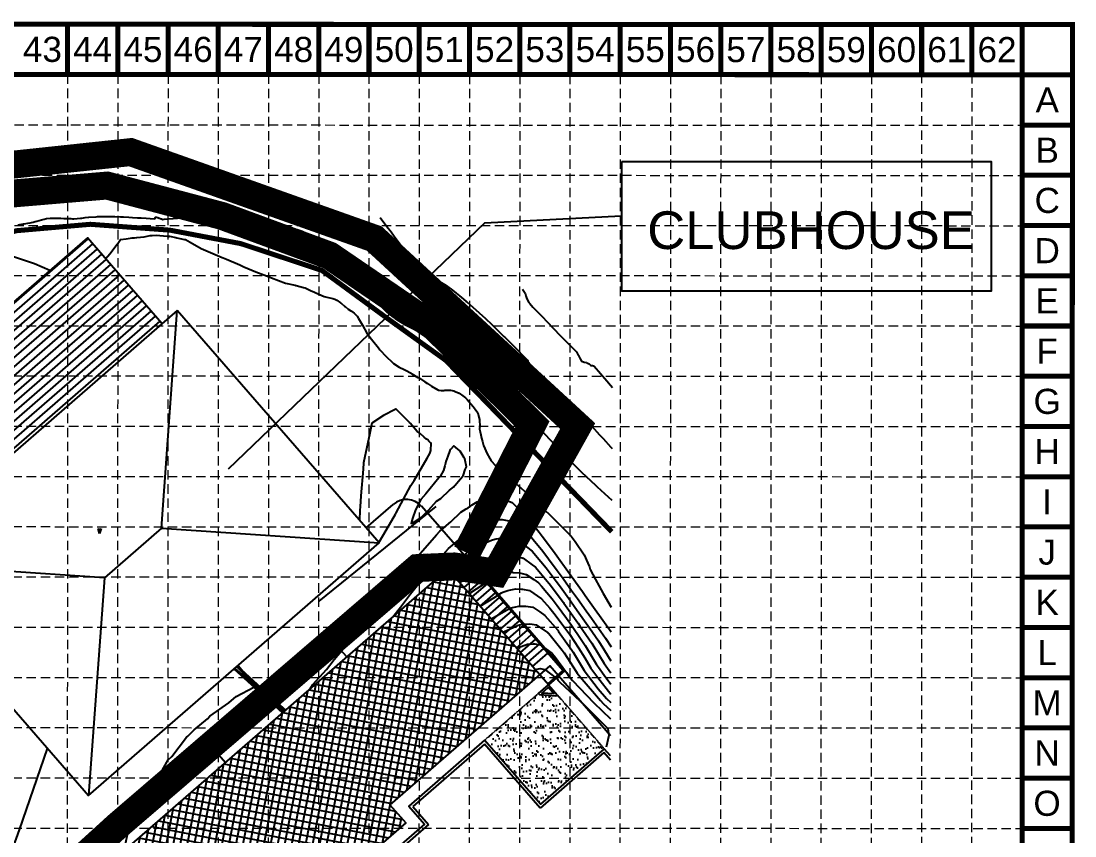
# Model space of a CAD drawing. Extents: x -334 to 9916, y 1271 to 43031.
# Drawn here: x 6302 to 8190, y 3422 to 4882 of the extents above; entities that cross this region are included whole.
import ezdxf
from ezdxf.enums import TextEntityAlignment as Align

# ---------------------------------------------------------------- set-up
doc = ezdxf.new("R2010")
doc.units = 0
doc.header["$LTSCALE"] = 150
doc.header["$MEASUREMENT"] = 0
for name, pattern in [('BGO ACAD 02$0$HIDDEN', [0.375, 0.25, -0.125]), ('DASHED', [0.75, 0.5, -0.25]), ('HIDDEN', [0.375, 0.25, -0.125])]:
    doc.linetypes.add(name, pattern=pattern)
doc.layers.get('0').update_dxf_attribs({"linetype": 'CONTINUOUS'})
for name, color, linetype in [('1-SP_NOTE', 2, 'CONTINUOUS'), ('96NOTES', 211, 'CONTINUOUS'), ('A2', 2, 'CONTINUOUS'), ('A5', 5, 'CONTINUOUS'), ('BALCONYS', 253, 'CONTINUOUS'), ('BASE', 7, 'CONTINUOUS'), ('contours-ng', 253, 'CONTINUOUS'), ('FIXTURES', 1, 'CONTINUOUS'), ('FLOOR', 253, 'CONTINUOUS'), ('GRID', 254, 'HIDDEN'), ('INTDOOR', 4, 'CONTINUOUS'), ('outline', 5, 'CONTINUOUS'), ('outline2', 5, 'CONTINUOUS'), ('ROOF LINE', 253, 'CONTINUOUS'), ('ROOF LINE CLUBHOUSE', 253, 'CONTINUOUS'), ('swppp', 5, 'CONTINUOUS')]:
    doc.layers.add(name, color=color, linetype=linetype)
doc.styles.add('ISO', font='gcadold.shx')
doc.styles.get("Standard").update_dxf_attribs({"font": 'ARIAL.TTF'})

# ---------------------------------------------------------------- blocks, each defined once
blk = doc.blocks.new('_Open30')
at = {"color": 0, "linetype": 'ByBlock', "lineweight": -2}
for p, q in [((-1, 0.27), (0, 0)), ((0, 0), (-1, -0.27)), ((0, 0), (-1, 0))]:
    blk.add_line(p, q, dxfattribs=at)

msp = doc.modelspace()

# ---------------------------------------------------------------- hatches: boundary and pattern name
at = {"layer": 'BALCONYS'}
h = msp.add_hatch(dxfattribs=at)
h.set_pattern_fill('AR-SAND', scale=10, style=0)
h.paths.add_polyline_path([(7232.3, 3478.9), (7345.1, 3577), (7261.1, 3673.6), (7260, 3672.6), (7231.1, 3674.6), (7230.1, 3675.8), (7133.8, 3592.1)])
at = {"layer": 'FLOOR'}
h = msp.add_hatch(dxfattribs=at)
h.set_pattern_fill('ANSI31', scale=98, angle=45, style=0)
h.set_pattern_definition([(41, (5543.591, 4490.788), (-8.03672, 9.24519), [])])
h.paths.add_polyline_path([(5845.7, 3993.9), (6060.9, 3910.9), (6554.5, 4340), (6420.8, 4493.8)])
at = {"layer": 'FLOOR', "ltscale": 100}
h = msp.add_hatch(dxfattribs=at)
h.set_pattern_fill('ANSI37', scale=98, style=0)
h.set_pattern_definition([(349.0007, (3123.184, 1057.48), (2.337265, 12.02496), []), (79.0007, (3123.184, 1057.48), (-12.02496, 2.337265), [])])
h.paths.add_polyline_path([(7231.1, 3711.1), (7066.8, 3900.2), (6487.2, 3396.3), (6643.6, 3216.3), (6776.5, 3331.8), (6804.7, 3299.4), (6880.9, 3365.6), (6888.8, 3356.6), (6991, 3445.5), (6962.8, 3477.9)])

# ---------------------------------------------------------------- linework, layer by layer
at = {"layer": '1-SP_NOTE', "color": 7, "ltscale": 100}
for p, q in [((6835.9, 3842.7), (7045.6, 4012.4)), ((7095.5, 3925.1), (7110.3, 3938))]:
    msp.add_line(p, q, dxfattribs=at)
at = {"layer": 'A2', "color": 7}
for p, q in [((7066.8, 3900.2), (7094, 3923.8)), ((7074, 3891.9), (7101.2, 3915.5)), ((7094, 3923.8), (7095.5, 3925.1)), ((7272.7, 3718.2), (7094, 3923.8)), ((7275.6, 3718), (7095.5, 3925.1)), ((6487.2, 3396.3), (7066.8, 3900.2)), ((7246.9, 3693), (7066.8, 3900.2)), ((7081.2, 3883.6), (7108.4, 3907.2)), ((7088.4, 3875.3), (7115.6, 3898.9)), ((7095.7, 3867), (7122.8, 3890.6)), ((7102.9, 3858.7), (7130, 3882.3)), ((7110.1, 3850.4), (7137.3, 3874)), ((7117.3, 3842.1), (7144.5, 3865.7)), ((7124.5, 3833.8), (7151.7, 3857.4)), ((7131.7, 3825.5), (7158.9, 3849.1)), ((7139, 3817.2), (7166.1, 3840.8)), ((7146.2, 3808.9), (7173.3, 3832.5)), ((7153.4, 3800.6), (7180.6, 3824.2)), ((7160.6, 3792.3), (7187.8, 3815.9)), ((7167.8, 3784), (7195, 3807.6)), ((7175, 3775.7), (7202.2, 3799.3)), ((7182.3, 3767.4), (7209.4, 3791)), ((7189.5, 3759.1), (7216.6, 3782.7)), ((7196.7, 3750.8), (7223.9, 3774.4)), ((7203.9, 3742.5), (7231.1, 3766.1)), ((7211.1, 3734.2), (7238.3, 3757.8)), ((7218.3, 3725.9), (7245.5, 3749.5)), ((7272.7, 3718.2), (7245.6, 3694.5)), ((7275.6, 3718), (7246.9, 3693))]:
    msp.add_line(p, q, dxfattribs=at)
at = {"layer": 'A5', "color": 7}
for p, q in [((6920.3, 3974.1), (6968.7, 4016.1)), ((7095.5, 3925.1), (7019.5, 4012.6)), ((6877.4, 3807.1), (7004.2, 3917.3)), ((7066.8, 3900.2), (7055, 3913.8)), ((6885.7, 3742.7), (6873.8, 3756.3))]:
    msp.add_line(p, q, dxfattribs=at)
at = {"layer": 'A5', "color": 7, "flags": 128}
msp.add_lwpolyline([(6118, 3198.2, -0.370306), (6306.8, 3387.6, 0.187772), (6429.1, 3417.4), (6605.7, 3570.9, -0.414192), (6656.5, 3567.4), (6668.3, 3553.8)], format="xyb", dxfattribs=at)
at = {"layer": 'A5', "color": 7}
for centre, start, end in [((6992.3, 3988.9), 41, 131), ((7027.8, 3890.2), 41, 131), ((6901, 3779.9), 131, 221)]:
    msp.add_arc(centre, 36, start, end, dxfattribs=at)
at = {"layer": 'BASE', "color": 9}
msp.add_line((8095.3, 4785.6), (8094.2, 1365.6), dxfattribs=at)
at = {"layer": 'BASE', "const_width": 9}
for points in [[(2424.2, 1277.3), (8184.2, 1275.6), (8185.3, 4875.6), (2425.3, 4877.3)], [(2514.1, 1367.3), (8094.5, 1365.5), (8095.4, 4785.7), (2516.2, 4787.5)]]:
    msp.add_lwpolyline(points, close=True, dxfattribs=at)
for points in [[(6385.3, 4786.2), (6385.3, 4876.2)], [(6475.3, 4786.1), (6475.3, 4876.1)], [(6565.3, 4786.1), (6565.3, 4876.1)], [(6655.3, 4786.1), (6655.3, 4876.1)], [(6745.3, 4786), (6745.3, 4876)], [(6835.3, 4786), (6835.3, 4876)], [(6925.3, 4786), (6925.3, 4876)], [(7015.3, 4786), (7015.3, 4876)], [(7105.3, 4785.9), (7105.3, 4875.9)], [(7195.3, 4785.9), (7195.3, 4875.9)], [(7285.3, 4785.9), (7285.3, 4875.9)], [(7375.3, 4785.9), (7375.3, 4875.9)], [(7465.3, 4785.8), (7465.3, 4875.8)], [(7555.3, 4785.8), (7555.3, 4875.8)], [(7645.3, 4785.8), (7645.3, 4875.8)], [(7735.3, 4785.7), (7735.3, 4875.7)], [(7825.3, 4785.7), (7825.3, 4875.7)], [(7915.3, 4785.7), (7915.3, 4875.7)], [(8005.3, 4785.7), (8005.3, 4875.7)], [(8095.3, 4785.6), (8095.3, 4875.6)], [(8185.3, 4785.6), (8185.3, 4875.6)], [(8185.3, 4785.6), (8095.3, 4785.6)], [(8185.3, 4695.6), (8095.3, 4695.6)], [(8185.2, 4605.6), (8095.2, 4605.6)], [(8185.2, 4515.6), (8095.2, 4515.6)], [(8185.2, 4425.6), (8095.2, 4425.6)], [(8185.1, 4335.6), (8095.1, 4335.6)], [(8185.1, 4245.6), (8095.1, 4245.6)], [(8185.1, 4155.6), (8095.1, 4155.6)], [(8185.1, 4065.6), (8095.1, 4065.6)], [(8185, 3975.6), (8095, 3975.6)], [(8185, 3885.6), (8095, 3885.6)], [(8185, 3795.6), (8095, 3795.6)], [(8185, 3705.6), (8095, 3705.6)], [(8184.9, 3615.6), (8094.9, 3615.6)], [(8184.9, 3525.6), (8094.9, 3525.6)], [(8184.9, 3435.6), (8094.9, 3435.6)]]:
    msp.add_lwpolyline(points, dxfattribs=at)
at = {"layer": 'contours-ng', "color": 35, "linetype": 'Continuous'}
for points in [[(6296.9, 4516.7), (6306.7, 4518.5), (6307, 4518.6), (6307.2, 4518.6), (6307.2, 4518.6), (6307.4, 4518.7), (6314, 4519.8), (6318.3, 4520.6), (6320.8, 4521.1), (6323.7, 4521.9), (6327.5, 4522.7), (6330.6, 4523.5), (6334.3, 4524.4), (6338.4, 4525.6), (6341, 4526.3), (6343.3, 4526.8), (6347.8, 4527.9), (6354.4, 4528.9), (6354.6, 4529), (6354.8, 4529), (6362.5, 4529), (6368.1, 4528.8), (6370.5, 4528.7), (6373.3, 4528.5), (6378.4, 4528.2), (6382.7, 4528), (6386.4, 4527.9), (6391.3, 4527.9), (6394.3, 4527.8), (6396.6, 4527.7), (6402.3, 4528.1), (6408.8, 4528.5), (6410, 4528.7), (6411.1, 4528.9), (6416.7, 4529.9), (6423.4, 4530.7), (6423.4, 4530.7), (6436.8, 4531.4), (6438.8, 4531.5), (6450.6, 4531.8), (6454.4, 4531.8), (6465.1, 4531.7), (6470, 4531.6), (6479.9, 4531.2), (6485.7, 4531), (6495.2, 4530.5), (6501.5, 4530.2), (6510.7, 4529.6), (6517.3, 4529.2), (6526.3, 4528.6), (6533.1, 4528.3), (6541.7, 4527.8), (6542, 4528.2), (6542.2, 4528.6), (6542.4, 4529.1), (6542.3, 4529.8), (6542.8, 4530), (6543.1, 4530.4), (6544, 4530.3), (6544.8, 4530.3), (6546.2, 4530), (6547.2, 4529.7), (6549.3, 4529), (6550.2, 4528.7), (6553, 4527.6), (6553.4, 4527.5), (6556, 4526.6), (6558.6, 4526.9), (6590.4, 4529.6), (6621.6, 4533.3), (6623.4, 4533.5), (6625.7, 4533.8), (6641.3, 4535), (6650.5, 4535.5), (6657.2, 4535), (6666.9, 4533.6), (6671.2, 4532.7), (6679.1, 4529.8), (6683.6, 4528.3), (6689.6, 4525.4), (6695.3, 4523.1), (6700, 4520.9), (6707.2, 4518), (6711.8, 4517), (6720.5, 4514.8), (6730.4, 4513.8), (6739.8, 4513.5), (6745.2, 4513), (6759.5, 4512.6), (6760, 4512.6), (6761.5, 4512.5), (6774.7, 4512), (6779.2, 4511.8), (6789.8, 4510.3), (6796.9, 4508.5), (6805.8, 4505.5), (6811.9, 4501.7), (6823.8, 4493.6), (6825.7, 4491.9), (6827.5, 4490.2), (6843.8, 4475.2), (6859.1, 4461.7), (6862.3, 4458.6), (6866.5, 4455.1), (6882.2, 4442.1), (6884.2, 4440.4), (6887.6, 4437), (6889.9, 4434.7), (6892.1, 4431.8), (6894.8, 4428.6), (6896.2, 4426.4), (6899.6, 4422.5), (6900.5, 4421.1), (6904.4, 4416.4), (6904.8, 4415.8), (6908.1, 4411.9), (6909.3, 4410.6), (6909.5, 4410.4), (6914.1, 4405.4), (6914.9, 4404.6), (6919.4, 4400.2), (6920.7, 4399), (6921.9, 4397.8), (6925.5, 4394.3), (6926.8, 4393), (6930.1, 4389.5), (6931.5, 4387.9), (6934.5, 4384.6), (6936.1, 4382.8), (6938.8, 4379.7), (6940.7, 4377.6), (6943.2, 4374.8), (6945.3, 4372.5), (6947.7, 4369.9), (6950.1, 4367.5), (6952.4, 4365.2), (6955, 4362.7), (6957.4, 4360.6), (6960.1, 4358.2), (6966.5, 4353.3), (6972, 4349.3), (6978.6, 4344.9), (6984.7, 4341.3), (6990.7, 4337.8), (6997.9, 4334), (7002.7, 4331.5), (7011.8, 4327.2), (7014.8, 4325.8), (7025.9, 4320.9), (7026.9, 4320.5), (7031.8, 4318.4), (7039, 4315.6), (7040.4, 4315), (7051, 4310.6), (7054.7, 4308.7), (7063.1, 4304.6), (7070, 4300.4), (7072.2, 4299.1), (7080.1, 4293.9), (7081.4, 4293.1), (7081.7, 4292.8), (7090.5, 4286.5), (7094, 4283.9), (7099.6, 4279.5), (7106.7, 4273.7), (7108.8, 4272), (7113.7, 4267.7), (7116.6, 4265.6), (7118.8, 4264), (7122.9, 4260.8), (7128, 4256.7), (7129.1, 4255.9), (7129.9, 4255.3), (7135.3, 4251), (7141.4, 4244.9), (7143.8, 4242.5), (7148.4, 4238), (7152.5, 4234.2), (7155.1, 4231.9), (7161.5, 4226.2), (7169.9, 4218.8), (7170.4, 4218.2), (7171.3, 4217.4), (7179.4, 4210.7), (7179.5, 4210.7), (7180.2, 4210), (7187.7, 4203.8), (7188.4, 4203.3), (7196, 4196.8), (7197.3, 4195.7), (7204.6, 4189.2), (7206, 4188), (7214.1, 4180.1), (7214.5, 4179.7), (7216.5, 4177.5), (7217.3, 4176.7), (7218.6, 4175.2), (7220.2, 4173.7), (7220.8, 4173), (7222.9, 4170.5), (7222.9, 4170.4), (7225.5, 4166.1), (7227, 4163.8), (7228.2, 4161.7), (7230.6, 4157.5), (7230.8, 4157.2), (7230.9, 4157.1), (7233.1, 4152.4), (7234.3, 4150.2), (7235.5, 4147.8), (7238.3, 4143.9), (7238.4, 4143.7), (7238.9, 4143.2), (7240.1, 4141.9), (7260.2, 4120.7), (7267.9, 4112.6), (7281.2, 4098.4), (7298.5, 4081.2), (7306, 4073.6), (7330.8, 4050.6), (7334.1, 4047.5), (7360.4, 4023.7)], [(6945.6, 4529.9), (6957.5, 4514.1), (6964.8, 4504.5), (6970.1, 4496.5), (6982.8, 4479.6), (6983.3, 4479), (6984.1, 4478.1), (6999.5, 4461.9), (7002.3, 4458.3), (7003.6, 4456.6), (7005.9, 4451.6), (7006.4, 4451.1), (7009.2, 4447.4), (7010.5, 4445.7), (7010.7, 4445.5), (7011, 4445.3), (7015.8, 4440.9), (7016, 4440.6), (7020.1, 4436), (7020.6, 4435.4), (7024.7, 4431.2), (7025.4, 4430.5), (7027.2, 4429.3), (7037.9, 4422.3), (7039.2, 4421.7), (7048.8, 4416.9), (7051.3, 4415.7), (7051.6, 4415.5), (7063.4, 4408.3), (7066.2, 4406.1), (7072.5, 4401.4), (7074.7, 4399.7), (7081.6, 4394.3), (7087.4, 4389.7), (7090.8, 4386.9), (7098.9, 4380.1), (7099.9, 4379.2), (7100.3, 4378.9), (7122.6, 4359), (7133.8, 4348.8), (7145.2, 4338), (7164.5, 4319.4), (7167.1, 4317), (7168.6, 4315.5), (7188.4, 4295.8), (7204.6, 4279.1), (7209, 4274.5), (7210, 4272.8), (7212.6, 4268.5), (7213.7, 4264.7), (7214.4, 4262.1), (7214.8, 4259.7), (7215.9, 4255.7), (7217.1, 4251.7), (7217.8, 4249.4), (7218.7, 4247), (7220.6, 4243.2), (7222.2, 4240.4), (7224.1, 4237.2), (7226.8, 4232.7), (7228.9, 4230.5), (7234.1, 4225.5), (7237.5, 4222.6), (7243.2, 4217.5), (7246.2, 4214.8), (7248.1, 4213.6), (7250.1, 4212.4), (7251.4, 4212), (7254.9, 4211), (7256.4, 4210.7), (7260.3, 4210), (7262.6, 4209.7), (7265.8, 4209.2), (7269.1, 4208.7), (7271.3, 4208.3), (7275, 4207.6), (7276.3, 4207.1), (7278.8, 4206.1), (7280.3, 4204.4), (7282.3, 4201.9), (7283.4, 4200.5), (7284.2, 4199.6), (7286.6, 4196.7), (7297.8, 4184.6), (7315.7, 4165.3), (7318.3, 4162.5), (7324.2, 4156), (7338.4, 4140.5), (7344.6, 4133.8), (7358.3, 4118.6), (7360.9, 4115.9)], [(6453.5, 4456.1), (6461, 4464.8), (6474, 4482), (6475.2, 4483.6), (6480.4, 4490.5), (6490.2, 4491.8), (6501.1, 4493.3), (6505.4, 4493.8), (6509.4, 4494.4), (6522.7, 4495.5), (6533.2, 4497.5), (6536, 4497.9), (6537, 4498), (6543.9, 4498.2), (6550.7, 4497.8), (6563.7, 4496.3), (6566.4, 4496), (6566.4, 4496), (6566.8, 4496.2), (6567.1, 4496.2), (6567.2, 4496.3), (6567.7, 4496.4), (6579.3, 4493.9), (6581.2, 4493.5), (6586.6, 4492.5), (6594.8, 4490.8), (6596.8, 4490.3), (6604.8, 4485.7), (6624.7, 4474.7), (6633.2, 4471.1), (6662.3, 4458.3), (6664.2, 4457.5), (6669.9, 4455.1), (6693.8, 4445), (6701.4, 4441.8), (6722.8, 4432.8), (6741.9, 4425.2), (6750.7, 4421.6), (6763.3, 4417), (6776, 4412.3), (6793.2, 4408.6), (6794.2, 4408.4), (6794.9, 4408.3), (6808.1, 4404.8), (6810.7, 4403.8), (6820.8, 4399.2), (6827.7, 4396.2), (6829.8, 4395.2), (6844.8, 4388.4), (6849.6, 4387.1), (6860.3, 4384.7), (6864.3, 4383.4), (6866.7, 4382.6), (6867.4, 4382.1), (6874.4, 4377.2), (6874.6, 4377), (6875.8, 4376), (6881.3, 4371.3), (6882.6, 4370.3), (6888.2, 4365.8), (6892.7, 4362.7), (6893.9, 4361.9), (6898.8, 4358.3), (6899.4, 4357.9), (6903.8, 4353.8), (6904.4, 4353.1), (6906.8, 4349.2), (6913.6, 4337.1), (6921.5, 4322.5), (6929.5, 4312.2), (6942.1, 4296.2), (6943.4, 4294.7), (6945, 4293), (6956.3, 4280.7), (6967.4, 4270.2), (6968.6, 4269), (6969.2, 4268.6), (6979.6, 4261.7), (6988.1, 4257.7), (6990.7, 4256.4), (7000.6, 4251), (7002.1, 4250.1), (7013, 4243.6), (7013.7, 4243.1), (7025.3, 4235.8), (7025.4, 4235.7), (7030, 4232.7), (7037.2, 4228), (7037.5, 4227.9), (7048.7, 4221.4), (7049.9, 4220.7), (7050.9, 4220.5), (7054.6, 4219.8), (7058.4, 4220.1), (7059.5, 4220.2), (7060.9, 4220.4), (7064.5, 4220.7), (7067.5, 4220.9), (7069.3, 4220.7), (7071.2, 4220.5), (7074, 4219.8), (7077.1, 4219.4), (7079.7, 4218.4), (7086.9, 4215.2), (7087.1, 4215.1), (7087.1, 4215), (7093.6, 4210.7), (7098.1, 4206.8), (7099.6, 4205.5), (7101.1, 4203.9), (7107.6, 4196.3), (7111.8, 4191.6), (7115.3, 4186.7), (7120.1, 4179.9), (7122.2, 4172.3), (7123.4, 4168.2), (7123.4, 4165.6), (7123.6, 4157.2), (7123.5, 4150.6), (7124.2, 4146.1), (7125.6, 4140.4), (7126.9, 4134.6), (7128.7, 4128.9), (7130.4, 4121.5), (7132.8, 4116.1), (7136.1, 4107.5), (7141.9, 4098.4), (7144.3, 4094.1), (7151.6, 4086.1), (7155.4, 4081.4), (7161.7, 4076.7), (7169.6, 4069.5), (7172.5, 4068), (7177.3, 4062.9), (7203.3, 4040.5), (7213.7, 4030.3), (7234.8, 4011.3), (7253.9, 3992.4), (7265.6, 3981.4), (7287.5, 3958.9), (7294.8, 3949.6), (7311, 3925.4), (7317.6, 3911), (7320, 3904.2), (7321.5, 3899.6), (7330.8, 3881.5), (7337.6, 3869.4), (7344.6, 3856.2), (7359.3, 3832)], [(6277.6, 4463.6), (6326, 4447.4), (6353.8, 4435.6)], [(7200.4, 4401.3), (7201.3, 4399.9), (7205, 4394.5), (7205.4, 4392.3), (7206.3, 4389.4), (7207.2, 4386.1), (7208.3, 4384), (7211.9, 4378), (7212.4, 4377.4), (7213.7, 4375.9), (7219, 4369.5), (7221.7, 4366.5), (7234.7, 4353), (7245, 4342.2), (7255.2, 4331.6), (7268.4, 4318), (7276, 4310.4), (7281.5, 4304.7), (7296.8, 4289.1), (7300.2, 4283.1), (7300.3, 4283.1), (7300.3, 4283), (7303.7, 4277), (7306.2, 4272.6), (7309.7, 4271.2), (7310.7, 4270.8), (7314.8, 4270.1), (7315.8, 4269.6), (7319.4, 4267.7), (7319.6, 4267.6), (7320, 4267.3), (7320.9, 4266.5), (7321.3, 4266.1), (7322.3, 4265.6), (7323.5, 4265.1), (7323.9, 4265), (7325.3, 4264.7), (7325.6, 4264.6), (7325.7, 4264.6), (7327.4, 4264.3), (7328, 4263.9), (7328.9, 4263.5), (7351.6, 4237.1), (7358, 4229.8), (7361.5, 4225.7)], [(7016.7, 4143.3), (7011.6, 4146.8), (6998.8, 4161.3), (6998.5, 4161.6), (6998.2, 4162), (6985.9, 4174.5), (6974, 4186.6), (6972.9, 4186.4), (6972, 4186.1), (6951.2, 4175.5), (6930.6, 4161.6), (6926.7, 4143.8), (6915.7, 4090.2), (6915, 4079.2), (6910.9, 4031.6), (6909.5, 4011.5), (6909, 4005.6), (6908.1, 3988)], [(6943.1, 3947.8), (6944.2, 3949.5), (6966.4, 3987.2), (6972.9, 3998.8), (6974.1, 4000.9), (7000.4, 4049.8), (7006.2, 4058.6), (7029.3, 4098.8), (7034, 4107.3), (7035.1, 4109.2), (7036.3, 4112.6), (7036.4, 4126), (7036.4, 4126), (7036.3, 4126), (7036.3, 4126), (7032.3, 4129.5), (7030.7, 4131.7), (7028.3, 4132.9), (7024.2, 4136.5), (7016.7, 4143.3)], [(6819.9, 3685.6), (6824.9, 3693.5), (6849.2, 3720.3), (6863, 3738.3), (6883, 3761.8), (6899.3, 3782.8), (6916.5, 3803.7), (6934.7, 3827.3), (6949.9, 3845.8), (6970.3, 3871.9), (6983.4, 3887.7), (7007, 3916.5), (7017.4, 3928.6), (7046.5, 3961.4), (7052.3, 3967.8), (7071.7, 3984.9), (7089.7, 4002), (7099.3, 4008), (7099.6, 4008.2), (7102.8, 4010.1), (7109.3, 4014.6), (7110, 4015.2), (7119.3, 4020.5), (7120.9, 4021.4), (7130, 4025), (7132.2, 4025.9), (7141.6, 4027.8), (7143.9, 4028.3), (7154.6, 4027.8), (7156.1, 4027.8), (7165.6, 4024.9), (7168.9, 4024.4), (7169.4, 4024.2), (7182, 4019.6), (7199, 4002.6), (7205.3, 3996.8), (7207.9, 3993.6), (7230.1, 3966.3), (7235.7, 3959), (7255.6, 3932.4), (7261.9, 3923.7), (7281.5, 3896.6), (7287.4, 3888.2), (7307.5, 3860), (7312.7, 3852.6), (7333.5, 3823.5), (7338.1, 3817.1), (7359.1, 3787.9)], [(6968.3, 3814.6), (6981.6, 3832.1), (6999.7, 3855.6), (7016.4, 3876.5), (7033.1, 3897.7), (7054.2, 3921.2), (7067.8, 3937.3), (7104.3, 3967.2), (7106.4, 3969.2), (7106.8, 3969.5), (7116.2, 3975.3), (7117.6, 3976.2), (7126.3, 3981), (7128.6, 3982.2), (7137, 3985.5), (7139.9, 3986.5), (7148.6, 3988.3), (7151.6, 3988.9), (7161.3, 3988.9), (7163.7, 3988.9), (7175.5, 3986.4), (7176.3, 3986.3), (7180.3, 3984.8), (7189.2, 3982.3), (7195.6, 3976.8), (7211.9, 3963), (7219.6, 3953.2), (7236.8, 3932.2), (7247, 3918.4), (7262.4, 3897.8), (7273, 3883.1), (7288.2, 3862), (7298.6, 3847.6), (7314.2, 3825.6), (7324, 3812), (7340.4, 3788.5), (7349.1, 3776.4), (7358.9, 3760.8)], [(7070.1, 3896.4), (7081.8, 3909.6), (7104.4, 3926.3), (7121.1, 3940.1), (7124.3, 3941.9), (7131.3, 3945.6), (7135.3, 3947.7), (7141.7, 3950.6), (7146.5, 3952.4), (7153, 3954.1), (7158.1, 3955.1), (7165.3, 3955.4), (7170.2, 3955.5), (7178.9, 3954.1), (7182.7, 3953.5), (7193.7, 3950.5), (7195.6, 3950), (7199.9, 3946.2), (7217.8, 3932.5), (7233.3, 3913.5), (7242.6, 3902.4), (7260.4, 3878.6), (7268.2, 3868.2), (7286.2, 3843.2), (7294.1, 3832.1), (7311.5, 3807.6), (7320.2, 3794.9), (7336.3, 3771.9), (7347.1, 3754.1), (7358.8, 3735.7)], [(7088, 3875.8), (7089.5, 3877.5), (7095.1, 3883.4), (7097, 3884.6), (7135.3, 3912.2), (7141.6, 3915.4), (7145.7, 3917.3), (7152.8, 3920.4), (7156.5, 3921.6), (7164.3, 3923.6), (7168.2, 3924), (7176.3, 3924.4), (7181.3, 3923.8), (7188.7, 3922.8), (7195.5, 3921.3), (7201.4, 3919.9), (7217.4, 3907.9), (7223.5, 3903.6), (7247.4, 3875.2), (7248.1, 3874.4), (7248.2, 3874.2), (7273.6, 3840.3), (7274.5, 3839), (7299.6, 3803.9), (7299.9, 3803.5), (7303.2, 3798.6), (7324.3, 3767.6), (7326.2, 3764.5), (7346.5, 3730.9), (7358.7, 3714.1)], [(7105.7, 3855.4), (7108, 3857.9), (7138.2, 3878.1), (7149.1, 3884.9), (7158.9, 3889.3), (7159.7, 3889.6), (7170.3, 3893.1), (7170.9, 3893.2), (7182.1, 3894.4), (7183.3, 3894.3), (7194.5, 3893.2), (7197.1, 3892.7), (7207.1, 3890.6), (7220.7, 3881.3), (7229, 3875.4), (7234.2, 3869.3), (7253.5, 3846.7), (7262.4, 3834.7), (7279.1, 3812.3), (7288.3, 3799.4), (7305.4, 3774.2), (7312.7, 3763.5), (7333, 3729.5), (7334.7, 3726.7), (7336.5, 3724.2), (7346.8, 3710.2), (7358.6, 3694.2)], [(7124.3, 3834), (7148.9, 3848.9), (7162.8, 3857.7), (7164.9, 3858.6), (7173.8, 3861.8), (7176.2, 3862.6), (7185.5, 3864.4), (7188, 3864.6), (7198.6, 3864.1), (7200.2, 3863.9), (7212.8, 3861.7), (7212.8, 3861.7), (7212.8, 3861.7), (7234.6, 3846.8), (7249, 3830), (7259, 3818.2), (7276.2, 3795.1), (7284.8, 3782.9), (7300.8, 3759.3), (7311.9, 3741.1), (7322.9, 3722.5), (7335.2, 3705.7), (7358.5, 3676)], [(7144.1, 3811.3), (7177.2, 3829.5), (7182.3, 3831.3), (7188.5, 3832.8), (7194, 3833.8), (7200.8, 3834), (7206.1, 3833.7), (7214.6, 3832.5), (7218.6, 3831.8), (7231.1, 3823.6), (7240.4, 3817.2), (7263.3, 3790.5), (7264.8, 3788.5), (7288.6, 3754.9), (7291, 3751.1), (7310.8, 3718.2), (7335.9, 3685.8), (7350.7, 3668.3), (7358.4, 3660.9)], [(7165.4, 3786.7), (7169.3, 3788.8), (7192.4, 3799.4), (7200.3, 3801.3), (7204.2, 3801.7), (7212.4, 3801.8), (7217.4, 3801.3), (7224.8, 3800), (7245.2, 3786.6), (7246.5, 3785.8), (7247.3, 3784.8), (7271.4, 3755), (7274.9, 3750), (7296.2, 3716.7), (7298.1, 3713.7), (7303.8, 3707), (7339.9, 3664.5), (7345, 3659.6), (7358.3, 3646.7)], [(7190.3, 3758.2), (7197.7, 3761.7), (7209.5, 3765.7), (7219.3, 3766.4), (7222.2, 3766.2), (7231.7, 3764.7)], [(7231.7, 3764.7), (7246.5, 3754.3), (7253.7, 3749), (7257.8, 3743.9), (7279.3, 3714.6), (7283.2, 3708.4), (7289.8, 3700.7), (7328, 3660.3), (7358.2, 3632.1)], [(6683.8, 3721), (6768.7, 3644.5), (6770.9, 3643)], [(6683.8, 3721), (6763, 3649.7), (6767.7, 3646.6), (6771.3, 3643.4)], [(6683.9, 3721.1), (6751.7, 3660), (6755.7, 3657.4), (6767.1, 3647.3), (6770.3, 3645.5), (6772, 3644.1), (6772.1, 3644)], [(6683.9, 3721), (6757.4, 3654.9), (6761.7, 3652), (6769.7, 3644.9), (6771.8, 3643.8)], [(6684, 3721.2), (6740.4, 3670.4), (6743.7, 3668.2), (6761.9, 3652), (6764.9, 3650.4), (6768.1, 3647.6), (6771, 3646.2), (6771.5, 3645.8), (6773.2, 3645)], [(6684, 3721.1), (6746.1, 3665.2), (6749.7, 3662.8), (6764.5, 3649.7), (6767.6, 3648), (6770, 3645.9), (6772.7, 3644.6)], [(6684.1, 3721.2), (6734.8, 3675.5), (6737.7, 3673.6), (6759.3, 3654.4), (6762.2, 3652.9), (6766.2, 3649.4), (6769, 3648), (6769.8, 3647.4), (6772.6, 3646.1), (6772.4, 3646.3), (6773.9, 3645.6)], [(6684.1, 3721.2), (6729.1, 3680.7), (6731.7, 3679), (6756.7, 3656.8), (6759.5, 3655.3), (6764.3, 3651.1), (6767, 3649.8), (6768, 3649), (6770.8, 3647.7), (6770.5, 3648.1), (6773.4, 3646.6), (6772.5, 3647.5), (6774.7, 3646.3)], [(6684.2, 3721.3), (6717.9, 3691), (6719.7, 3689.8), (6751.4, 3661.6), (6754, 3660.2), (6760.4, 3654.6), (6763, 3653.4), (6764.5, 3652.2), (6767.1, 3651), (6766.6, 3651.6), (6769.4, 3650.2), (6767.3, 3652.2), (6770.5, 3650.5), (6764.3, 3656.3), (6768.9, 3653.3), (6689.5, 3726)], [(6684.2, 3721.3), (6718.8, 3694.1), (6719.9, 3693.6), (6716.9, 3697.1), (6717.9, 3696.6), (6688.4, 3725)], [(6684.2, 3721.3), (6723.5, 3685.9), (6725.7, 3684.4), (6754.1, 3659.2), (6756.8, 3657.7), (6762.4, 3652.9), (6765, 3651.6), (6766.3, 3650.6), (6768.9, 3649.4), (6768.5, 3649.8), (6771.4, 3648.4), (6769.9, 3649.9), (6773.2, 3648.1), (6769.8, 3651.2), (6774.8, 3648), (6749.6, 3671), (6776.3, 3647.7)], [(6684.3, 3721.4), (6712.2, 3696.2), (6713.8, 3695.2), (6748.8, 3664), (6751.3, 3662.6), (6758.5, 3656.4), (6761, 3655.2), (6762.7, 3653.8), (6765.3, 3652.6), (6764.7, 3653.3), (6767.4, 3652), (6764.7, 3654.6), (6767.8, 3653), (6758.7, 3661.4), (6763, 3658.6), (6689.5, 3725.9)], [(6684.3, 3721.4), (6746.2, 3666.4), (6748.6, 3665.1), (6756.6, 3658.2), (6759, 3657), (6761, 3655.4), (6763.5, 3654.3), (6762.8, 3655.1), (6765.4, 3653.8), (6762.1, 3657), (6765.1, 3655.4), (6753.2, 3666.5), (6757.1, 3663.9), (6689.4, 3725.9)], [(6684.3, 3721.5), (6717, 3695.7), (6718.1, 3695.2), (6715, 3698.9), (6715.9, 3698.4), (6688.4, 3724.9)], [(6684.4, 3721.5), (6743.6, 3668.7), (6745.9, 3667.5), (6754.7, 3659.9), (6757.1, 3658.8), (6759.2, 3657), (6761.7, 3655.9), (6760.9, 3656.8), (6763.5, 3655.6), (6759.5, 3659.4), (6762.4, 3657.8), (6747.6, 3671.6), (6751.2, 3669.2), (6689.4, 3725.8)], [(6684.4, 3721.5), (6741, 3671.1), (6743.2, 3670), (6752.8, 3661.7), (6755.1, 3660.6), (6757.5, 3658.7), (6759.8, 3657.5), (6759, 3658.6), (6761.5, 3657.4), (6756.9, 3661.7), (6759.7, 3660.2), (6742, 3676.7), (6745.3, 3674.5), (6689.3, 3725.8)], [(6684.4, 3721.5), (6738.4, 3673.5), (6740.5, 3672.4), (6750.8, 3663.4), (6753.1, 3662.3), (6755.7, 3660.3), (6758, 3659.2), (6757.1, 3660.3), (6759.5, 3659.1), (6754.4, 3664.1), (6757, 3662.7), (6736.5, 3681.8), (6739.4, 3679.8), (6689.3, 3725.8)], [(6684.5, 3721.6), (6735.8, 3675.9), (6737.8, 3674.8), (6748.9, 3665.2), (6751.1, 3664.1), (6754, 3661.9), (6756.2, 3660.8), (6755.2, 3662.1), (6757.5, 3660.9), (6751.8, 3666.5), (6754.3, 3665.1), (6730.9, 3686.9), (6733.5, 3685.2), (6689.2, 3725.7)], [(6684.5, 3721.6), (6733.2, 3678.3), (6735.1, 3677.3), (6747, 3666.9), (6749.1, 3665.9), (6752.2, 3663.5), (6754.4, 3662.4), (6753.2, 3663.8), (6755.5, 3662.7), (6749.2, 3668.8), (6751.6, 3667.5), (6725.3, 3692), (6727.6, 3690.5), (6689.2, 3725.7)], [(6684.6, 3721.7), (6713.5, 3698.9), (6714.4, 3698.5), (6690.5, 3726.8)], [(6684.6, 3721.6), (6730.6, 3680.7), (6732.4, 3679.7), (6745.1, 3668.7), (6747.1, 3667.7), (6750.4, 3665.1), (6752.6, 3664.1), (6751.3, 3665.6), (6753.6, 3664.5), (6746.6, 3671.2), (6749, 3669.9), (6719.8, 3697.1), (6721.7, 3695.8), (6689.1, 3725.6)], [(6684.6, 3721.7), (6728, 3683), (6729.6, 3682.2), (6743.2, 3670.5), (6745.1, 3669.5), (6748.7, 3666.7), (6750.8, 3665.7), (6749.4, 3667.3), (6751.6, 3666.3), (6744, 3673.6), (6746.3, 3672.4), (6689, 3725.5)], [(6684.6, 3721.7), (6725.4, 3685.4), (6726.9, 3684.6), (6741.3, 3672.2), (6743.2, 3671.3), (6746.9, 3668.3), (6748.9, 3667.4), (6747.5, 3669.1), (6749.6, 3668.1), (6741.4, 3676), (6743.6, 3674.8), (6689, 3725.5)], [(6684.7, 3721.7), (6722.8, 3687.8), (6724.2, 3687), (6739.3, 3674), (6741.2, 3673.1), (6745.2, 3669.9), (6747.1, 3669), (6745.6, 3670.8), (6747.6, 3669.8), (6738.8, 3678.3), (6740.9, 3677.2), (6689, 3725.5)], [(6684.7, 3721.8), (6720.2, 3690.2), (6721.5, 3689.5), (6737.4, 3675.7), (6739.2, 3674.9), (6743.4, 3671.5), (6745.3, 3670.6), (6743.7, 3672.6), (6745.6, 3671.6), (6736.2, 3680.7), (6738.2, 3679.6), (6688.9, 3725.4)], [(6684.7, 3721.8), (6717.6, 3692.6), (6718.8, 3691.9), (6735.5, 3677.5), (6737.2, 3676.7), (6741.7, 3673.1), (6743.5, 3672.3), (6741.8, 3674.3), (6743.7, 3673.4), (6733.6, 3683.1), (6735.5, 3682.1), (6688.9, 3725.4)], [(6684.7, 3721.7), (6729.7, 3682.7), (6731.2, 3682), (6736.4, 3678), (6738, 3677.2), (6736, 3679.6), (6737.7, 3678.8), (6725.9, 3690.2), (6727.4, 3689.3), (6688.7, 3725.3)], [(6684.7, 3721.8), (6727.8, 3684.5), (6729.3, 3683.8), (6734.6, 3679.6), (6736.2, 3678.8), (6734.1, 3681.3), (6735.7, 3680.6), (6723.3, 3692.5), (6724.7, 3691.8), (6688.7, 3725.2)], [(6684.8, 3721.8), (6715, 3695), (6716.1, 3694.4), (6733.6, 3679.2), (6735.2, 3678.4), (6739.9, 3674.7), (6741.7, 3673.9), (6739.8, 3676.1), (6741.7, 3675.2), (6731, 3685.4), (6732.8, 3684.5), (6688.8, 3725.3)], [(6684.8, 3721.9), (6712.4, 3697.4), (6713.4, 3696.8), (6731.7, 3681), (6733.2, 3680.2), (6738.1, 3676.4), (6739.9, 3675.5), (6737.9, 3677.8), (6739.7, 3677), (6728.5, 3687.8), (6730.1, 3686.9), (6688.8, 3725.3)], [(6684.8, 3721.8), (6725.9, 3686.3), (6727.3, 3685.6), (6732.9, 3681.2), (6734.4, 3680.5), (6732.2, 3683.1), (6733.8, 3682.3), (6720.7, 3694.9), (6722, 3694.2), (6688.7, 3725.2)], [(6684.9, 3721.9), (6724, 3688), (6725.3, 3687.4), (6731.1, 3682.8), (6732.6, 3682.1), (6730.3, 3684.9), (6731.8, 3684.1), (6718.1, 3697.3), (6719.3, 3696.6), (6688.6, 3725.2)], [(6684.9, 3721.9), (6722.1, 3689.8), (6723.3, 3689.2), (6729.3, 3684.4), (6730.8, 3683.7), (6728.4, 3686.6), (6729.8, 3685.9), (6715.5, 3699.7), (6716.6, 3699.1), (6688.6, 3725.1)], [(6685, 3722), (6720.2, 3691.5), (6721.3, 3691), (6727.6, 3686), (6729, 3685.4), (6726.4, 3688.4), (6727.8, 3687.7), (6688.8, 3725.3)], [(6685, 3722), (6718.2, 3693.3), (6719.3, 3692.8), (6725.8, 3687.6), (6727.1, 3687), (6724.5, 3690.1), (6725.8, 3689.5), (6688.7, 3725.2)], [(6685.1, 3722.1), (6716.3, 3695), (6717.3, 3694.5), (6724.1, 3689.2), (6725.3, 3688.6), (6722.6, 3691.9), (6723.9, 3691.3), (6688.6, 3725.2)], [(6685.1, 3722.1), (6714.4, 3696.8), (6715.4, 3696.3), (6722.3, 3690.8), (6723.5, 3690.3), (6720.7, 3693.6), (6721.9, 3693), (6688.6, 3725.1)], [(6713.4, 3698.8), (6715.3, 3697.3), (6716.2, 3696.8), (6690.8, 3727.1)], [(7223.1, 3720.4), (7231.7, 3721.9), (7240.4, 3720.3)], [(7240.4, 3720.3), (7260.6, 3704.5), (7262.7, 3702.7), (7263.6, 3701.4), (7266.7, 3698.4), (7312.8, 3654.9), (7353, 3614.8), (7353.8, 3609.9), (7354.8, 3602.2), (7350.3, 3580.9)], [(6486.6, 3395.9), (6492.8, 3424.5), (6504.2, 3441.2), (6513.1, 3470.6), (6524.2, 3484.6), (6537.1, 3515.2), (6546.8, 3525.8), (6565.3, 3558.2), (6572.3, 3564.7), (6598.6, 3599.1), (6600.9, 3601), (6612.4, 3612.4), (6636.3, 3631.7), (6640.1, 3636.7), (6674.2, 3660.5), (6687.3, 3672.1), (6718.8, 3688.9), (6737.2, 3672.8), (6770.6, 3642.7)], [(6799.8, 2994), (6753.7, 2963.3), (6735.6, 2951.9), (6709.2, 2933.9), (6605, 2875.4), (6523.3, 2822), (6485.6, 2798.5), (6430, 2759), (6336.5, 2722.6), (6213.4, 2660.2), (6187.2, 2790.3), (6168.3, 2866), (6182.9, 2925.8), (6188.8, 2952.1), (6205.7, 3039.1), (6220, 3128.6), (6224.4, 3155.7), (6230.2, 3201.5), (6248.7, 3267.7), (6255.5, 3292.8), (6278.6, 3375.1), (6299.1, 3433.3), (6349.5, 3579)]]:
    msp.add_lwpolyline(points, dxfattribs=at)
at = {"layer": 'contours-ng', "color": 35, "linetype": 'HIDDEN', "ltscale": 0.002, "const_width": 9}
msp.add_lwpolyline([(4176.8, 3196.1), (4635.1, 3586.5), (4933.3, 3790.9), (5096.5, 3980.2), (5200.6, 4034.5), (5314.4, 4107.4), (5416.2, 4188.5), (5501.2, 4268.5), (5641.8, 4312.8), (5774.3, 4374.7), (5893.6, 4418.7), (6016.8, 4447.4), (6156, 4466.8), (6293.7, 4506.3), (6426.1, 4517.8), (6568.7, 4507.3), (6695.6, 4483.2), (6840.8, 4435.2), (6954.5, 4351.9), (7063, 4273.9), (7360, 3967)], dxfattribs=at)
at = {"layer": 'contours-ng', "color": 35, "linetype": 'Continuous'}
msp.add_lwpolyline([(7069.5, 4041.8), (7077.2, 4047.6), (7078.6, 4049.2), (7079.6, 4050.4), (7085.9, 4057.7), (7092.8, 4065.9), (7093.2, 4066.3), (7093.7, 4066.9), (7097.8, 4078.5), (7099.7, 4083.6), (7096.8, 4097.8), (7096.7, 4098.2), (7095.9, 4099.5), (7088.6, 4111.6), (7087.4, 4112.7), (7084.6, 4114.8), (7077.2, 4121.1), (7071.5, 4114.2), (7070.2, 4112.5), (7066.5, 4102.7), (7063.1, 4092.9), (7062.3, 4090), (7060.9, 4085.2), (7058.5, 4076.8), (7053.2, 4067.2), (7052.8, 4066.2), (7051.7, 4064.7), (7050.6, 4063.7), (7027, 4034.9), (7018.3, 4024.9), (7008.7, 4006.4), (7003.3, 3990.5), (7000.7, 3981.7), (7010.4, 3987.3), (7019.1, 3992.9), (7025.5, 3999.1), (7032, 4005.9), (7046.4, 4021.8), (7054, 4026.7)], close=True, dxfattribs=at)
at = {"layer": 'FIXTURES', "color": 7, "linetype": 'HIDDEN', "ltscale": 0.002}
for p, q in [((7132.5, 3593.6), (7228.8, 3677.3)), ((7346.6, 3578.3), (7262.6, 3674.9))]:
    msp.add_line(p, q, dxfattribs=at)
at = {"layer": 'GRID', "color": 252, "linetype": 'HIDDEN', "lineweight": 0, "ltscale": 0.45}
for p, q in [((6385.3, 4786.2), (6384.3, 1635.8)), ((6475.3, 4786.1), (6474.3, 1635.7)), ((6565.3, 4786.1), (6564.3, 1635.7)), ((6655.3, 4786.1), (6654.3, 1635.7)), ((6745.3, 4786), (6744.3, 1635.6)), ((6835.3, 4786), (6834.3, 1635.6)), ((6925.3, 4786), (6924.3, 1635.6)), ((7015.3, 4786), (7014.3, 1635.6)), ((7105.3, 4785.9), (7104.3, 1635.5)), ((7195.3, 4785.9), (7194.3, 1635.5)), ((7285.3, 4785.9), (7284.3, 1635.5)), ((7375.3, 4785.9), (7374.3, 1635.5)), ((7465.3, 4785.8), (7464.3, 1635.4)), ((7555.3, 4785.8), (7554.3, 1635.4)), ((7645.3, 4785.8), (7644.3, 1635.4)), ((7735.3, 4785.7), (7734.3, 1635.4)), ((7825.3, 4785.7), (7824.3, 1635.3)), ((7915.1, 4787.2), (7914.2, 1635.3)), ((8005.1, 4787.1), (8004.2, 1635.3)), ((2518.6, 4697), (8098.6, 4695.3)), ((2518.5, 4607), (8098.5, 4605.3)), ((2518.5, 4517), (8098.5, 4515.3)), ((2515.2, 4427.3), (8095.2, 4425.6)), ((2515.1, 4337.3), (8095.1, 4335.6)), ((2515.1, 4247.3), (8095.1, 4245.6)), ((2515.1, 4157.3), (8095.1, 4155.6)), ((2515.1, 4067.3), (8095.1, 4065.6)), ((2515, 3977.3), (8095, 3975.6)), ((2515, 3887.3), (8095, 3885.6)), ((2515, 3797.3), (8095, 3795.6)), ((2515, 3707.3), (8095, 3705.6)), ((2514.9, 3617.3), (8094.9, 3615.6)), ((2514.9, 3527.3), (8094.9, 3525.6)), ((2514.9, 3437.3), (8094.9, 3435.6))]:
    msp.add_line(p, q, dxfattribs=at)
at = {"layer": 'INTDOOR', "color": 7, "linetype": 'Continuous', "ltscale": 12}
msp.add_lwpolyline([(6554.5, 4340), (6420.8, 4493.8), (5845.7, 3993.9), (6144.9, 3649.7)], dxfattribs=at)
at = {"layer": 'outline', "color": 7, "ltscale": 100}
msp.add_lwpolyline([(7378.2, 4630.2), (8039.8, 4630.2), (8039.8, 4398.3), (7378.2, 4398.3)], close=True, dxfattribs=at)
msp.add_lwpolyline([(6673.4, 4079.9), (7133, 4520.5), (7377.2, 4532.8)], dxfattribs=at)
at = {"layer": 'outline2', "color": 7}
for p, q in [((7132, 3586.6), (7003.7, 3475.1)), ((7231.8, 3471.9), (7132, 3586.6)), ((7346.1, 3571.3), (7231.8, 3471.9)), ((7357.8, 3557.8), (7346.1, 3571.3)), ((7003.7, 3475.1), (7032, 3442.6)), ((7032, 3442.6), (6885.9, 3315.7))]:
    msp.add_line(p, q, dxfattribs=at)
at = {"layer": 'outline2', "color": 7, "flags": 128}
for points in [[(7262.6, 3674.9), (7260, 3672.6), (7231.1, 3674.6), (7228.8, 3677.3), (7246.9, 3693), (7262.6, 3674.9)], [(7256.7, 3676.4), (7234.8, 3677.9), (7246.5, 3688.1), (7256.7, 3676.4)], [(7357.9, 3565.4), (7346.6, 3578.3), (7232.3, 3478.9), (7132.5, 3593.6), (6996.7, 3475.5), (7024.9, 3443.1), (6886.4, 3322.7), (6878.5, 3331.8), (6837, 3295.7), (6844.9, 3286.6), (6810.2, 3256.4), (6774.1, 3298), (6659.4, 3198.2), (6753.9, 3089.6), (6732.7, 3071.2)]]:
    msp.add_lwpolyline(points, dxfattribs=at)
at = {"layer": 'ROOF LINE', "color": 7, "flags": 128}
msp.add_lwpolyline([(7358.1, 3601.7), (7249.2, 3726.9), (6962.8, 3477.9), (6991, 3445.5), (6888.8, 3356.6), (6880.9, 3365.6), (6804.7, 3299.4), (6776.5, 3331.8), (6625.5, 3200.6), (6720, 3091.9), (6698.9, 3073.6), (6876, 2869.8), (6815.6, 2817.3), (7016.1, 2586.7), (7097.6, 2657.6), (7221.6, 2514.9), (7203.4, 2499.2), (7324.8, 2359.6), (7342.9, 2375.3), (7351.3, 2365.7)], dxfattribs=at)
at = {"layer": 'ROOF LINE CLUBHOUSE', "color": 7, "linetype": 'BGO ACAD 02$0$HIDDEN', "ltscale": 50}
for p, q in [((6553.4, 3973.3), (6581.7, 4363.6)), ((6553.4, 3973.3), (6451.4, 3884.6)), ((6553.4, 3973.3), (6943.8, 3947)), ((6451.4, 3884.6), (6060.9, 3910.9)), ((6451.4, 3884.6), (6423.1, 3494.3))]:
    msp.add_line(p, q, dxfattribs=at)
at = {"layer": 'ROOF LINE CLUBHOUSE', "color": 7, "flags": 128}
msp.add_lwpolyline([(6581.7, 4363.6), (6060.9, 3910.9), (6423.1, 3494.3), (6943.8, 3947)], close=True, dxfattribs=at)
at = {"layer": 'swppp', "color": 1, "linetype": 'DASHED', "ltscale": 3, "const_width": 50, "flags": 128}
msp.add_lwpolyline([(6274.4, 3111.3), (6197.9, 3188.3), (6475.1, 3440.5), (7012.3, 3902), (7078, 3904.9), (7152.4, 3893.7), (7299.1, 4156.4), (6934.7, 4492.3), (6498.3, 4647.1), (6109.8, 4605.7), (5631.2, 4426), (5232.8, 4203.4), (4924, 3969.2), (4516.4, 3615.4), (3785.1, 2977.8), (4091.3, 2400.9), (4453.4, 1932.7), (4611.2, 2112.9), (4627.8, 2242.2), (4846.8, 2411.8), (5213.6, 2647.1), (5481.8, 2792.1), (5763.3, 2827.3), (6060.5, 2882.4)], close=True, dxfattribs=at)
at = {"layer": 'swppp', "color": 200, "linetype": 'Continuous', "ltscale": 100, "const_width": 50, "flags": 128}
msp.add_lwpolyline([(7100.2, 3929.3), (7218.2, 4159.9), (7042.7, 4333.4), (6854.6, 4461.8), (6662.3, 4532.7), (6456.1, 4587.2), (6271.2, 4571.6), (5963.6, 4484), (5686.8, 4377.1), (5456.4, 4287.3), (5066.3, 4000.4), (4651.6, 3667.7), (4308.2, 3363.5), (3968.9, 3065.6), (3933.6, 3018.4), (3975.7, 2759.1), (4001.6, 2696.8), (4199.1, 2372.4), (4270.4, 2255.9), (4419.8, 2077.9), (4483, 2039.2)], dxfattribs=at)

# ---------------------------------------------------------------- block references
at = {"layer": 'outline', "color": 7, "ltscale": 100, "xscale": 9, "yscale": 9, "zscale": 9, "rotation": 269.3676577790858}
msp.add_blockref('_Open30', (6442.8, 3963.8), dxfattribs=at)

# ---------------------------------------------------------------- texts
at = {"layer": '96NOTES', "color": 7, "ltscale": 100, "insert": (7423.7, 4541), "char_height": 67.5, "width": 719.066, "attachment_point": 1, "style": 'ISO'}
msp.add_mtext('{\\fArial|b0|i0|c0|p34;CLUBHOUSE}', dxfattribs=at)
at = {"layer": 'BASE'}
for s, p in [('43', (6340.3, 4831.2)), ('44', (6430.3, 4831.1)), ('45', (6520.3, 4831.1)), ('46', (6610.3, 4831.1)), ('47', (6700.3, 4831.1)), ('48', (6790.3, 4831)), ('49', (6880.3, 4831)), ('50', (6970.3, 4831)), ('51', (7060.3, 4831)), ('52', (7150.3, 4830.9)), ('53', (7240.3, 4830.9)), ('54', (7330.3, 4830.9)), ('55', (7420.3, 4830.8)), ('56', (7510.3, 4830.8)), ('57', (7600.3, 4830.8)), ('58', (7690.3, 4830.8)), ('59', (7780.3, 4830.7)), ('60', (7870.3, 4830.7)), ('61', (7960.3, 4830.7)), ('62', (8050.3, 4830.7)), ('A', (8140.3, 4740.6)), ('B', (8140.2, 4650.6)), ('C', (8140.2, 4560.6)), ('D', (8140.2, 4470.6)), ('E', (8140.2, 4380.6)), ('F', (8140.1, 4290.6)), ('G', (8140.1, 4200.6)), ('H', (8140.1, 4110.6)), ('I', (8140, 4020.6)), ('J', (8140, 3930.6)), ('K', (8140, 3840.6)), ('L', (8140, 3750.6)), ('M', (8139.9, 3660.6)), ('N', (8139.9, 3570.6)), ('O', (8139.9, 3480.6))]:
    msp.add_text(s, height=45, rotation=359.9828, dxfattribs=at).set_placement(p, align=Align.MIDDLE_CENTER)

doc.saveas('drawing.dxf')
